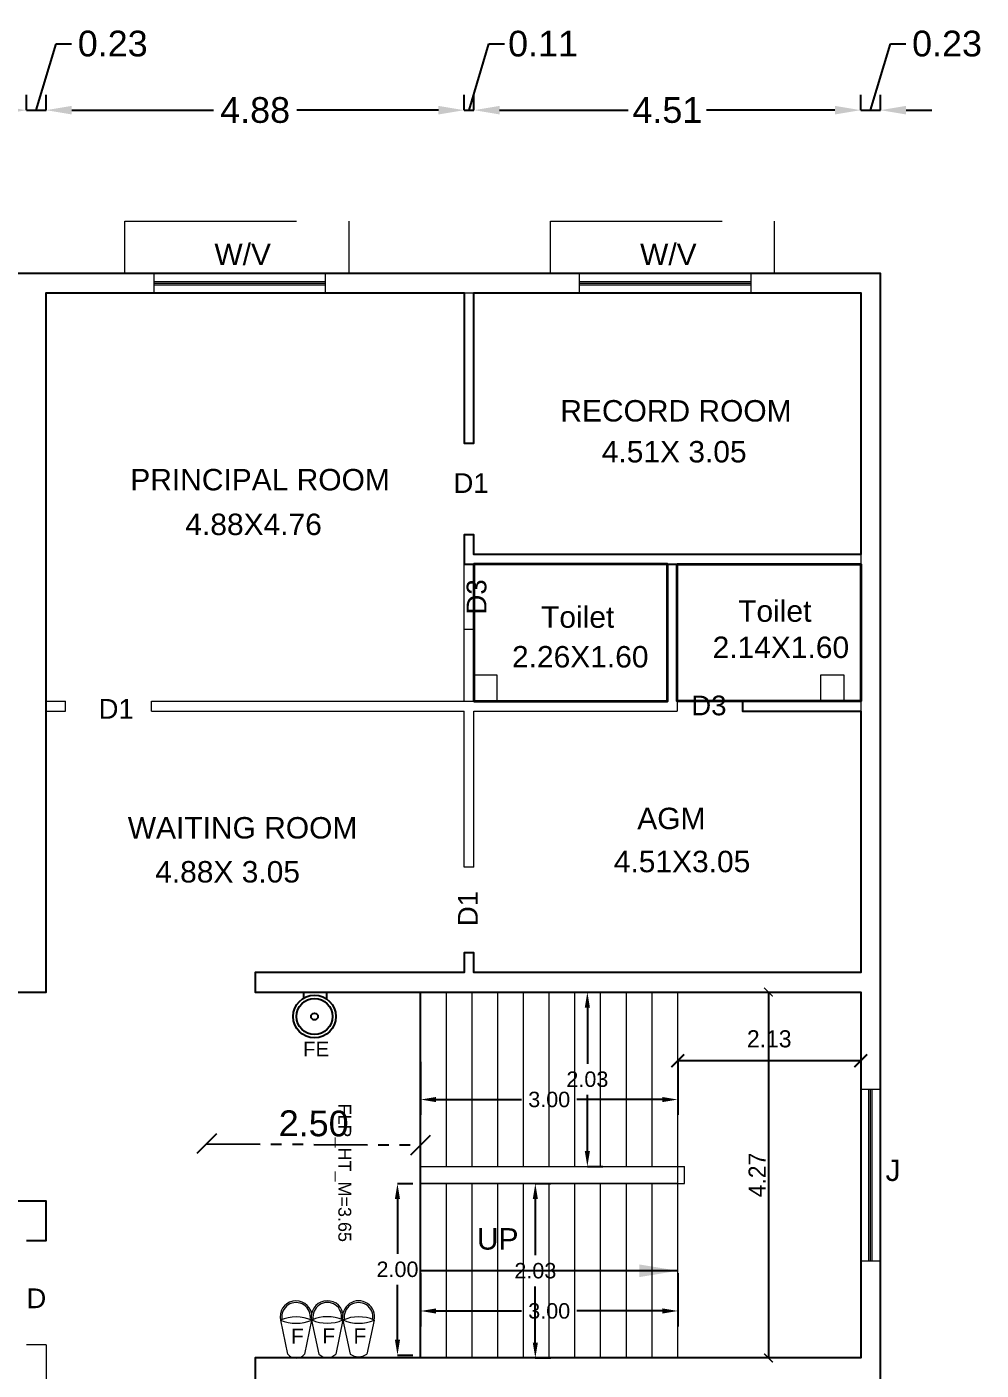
# Model space of a CAD drawing. Header units: metres. Extents: x -278 to 15491, y -352 to 277.
# Drawn here: x 15300.23 to 15311.36, y -310.71 to -295.05 of the extents above; entities that cross this region are included whole.
import ezdxf

# ---------------------------------------------------------------- set-up
doc = ezdxf.new("R2010")
doc.units = ezdxf.units.M
doc.header["$MEASUREMENT"] = 0
doc.linetypes.add('CABLIN', pattern=[0.35, 0.25, -0.1])
doc.linetypes.add('PHANTOM2', pattern=[1.25, 0.625, -0.125, 0.125, -0.125, 0.125, -0.125])
for name, color, linetype in [('0 @ 1', 7, 'Continuous'), ('BLK_1_FLR_0_CARPET_AREA', 10, 'Continuous'), ('BLK_1_FLR_0_STAIR_2', 1, 'Continuous'), ('DIST_EXIT', 1, 'Continuous')]:
    doc.layers.add(name, color=color, linetype=linetype)
doc.layers.add('BLK_1_FLR_0_BLT_UP_AREA', color=26, linetype='Continuous', plot=False)
doc.layers.add('BLK_1_FLR_0_SP_WC', color=140, linetype='Continuous', lineweight=35, plot=False)
for name, color, linetype, lineweight in [('BLK_1_FLR_0_STAIR_2_FLIGHT_1', 7, 'Continuous', 0), ('BLK_1_FLR_0_STAIR_2_FLIGHT_2', 7, 'Continuous', 0), ('BLK_1_FLR_0_STAIR_2_LANDING_1', 7, 'Continuous', 0), ('BLK_1_FLR_0_WASH', 243, 'Continuous', 5), ('FLOOR-TERRACE', 7, 'Continuous', 50)]:
    doc.layers.add(name, color=color, linetype=linetype, lineweight=lineweight)
doc.styles.add('arial', font='arial.ttf')
doc.styles.add('M Arial', font='arial.ttf', dxfattribs={"height": 9})
doc.styles.add('PRASATH', font='FRADMCN.TTF', dxfattribs={"height": 0.2})
doc.styles.get("Standard").update_dxf_attribs({"font": 'arial.ttf'})
doc.styles.add('USA TEXT', font='GOTHIC.TTF')
doc.dimstyles.new('1-100-ED', dxfattribs={"dimtxt": 0.2, "dimasz": 0.15, "dimexe": 0.18, "dimexo": 0.0625, "dimgap": 0.15, "dimtad": 1, "dimzin": 0, "dimdsep": 46, "dimtxsty": 'USA TEXT', "dimblk": 'ARCHTICK', "dimcen": 0.1, "dimse1": 1, "dimse2": 1, "dimclrd": 256, "dimclrt": 256, "dimadec": 0, "dimazin": 0, "dimtfac": 1, "dimtofl": 0, "dimtmove": 0, "dimatfit": 3, "dimldrblk": 'ARCHTICK', "dimfxl": 0, "dimtolj": 1, "dimtzin": 0, "dimarcsym": 0})
doc.dimstyles.new('Annotative', dxfattribs={"dimscale": 0, "dimtxt": 0.3, "dimasz": 0.3, "dimexe": 0.18, "dimexo": 0.0625, "dimgap": 0.09, "dimtad": 0, "dimzin": 0, "dimdsep": 46, "dimtxsty": 'Standard', "dimcen": 0.09, "dimadec": 0, "dimazin": 0, "dimtfac": 1, "dimtofl": 0, "dimtmove": 0, "dimatfit": 3, "dimfxl": 0, "dimtolj": 1, "dimtzin": 0, "dimarcsym": 0})
doc.dimstyles.new('OPEN SPACE', dxfattribs={"dimtxt": 0.3, "dimasz": 0.23, "dimexe": 0.1875, "dimexo": 0.0625, "dimgap": 0.09, "dimtad": 3, "dimzin": 0, "dimdsep": 46, "dimtxsty": 'arial', "dimblk": 'OBLIQUE', "dimcen": 0.09, "dimse1": 1, "dimse2": 1, "dimclrd": 6, "dimclre": 6, "dimclrt": 7, "dimadec": 0, "dimazin": 0, "dimtfac": 0.5, "dimtix": 1, "dimtmove": 0, "dimatfit": 3, "dimfxl": 0, "dimtolj": 1, "dimtzin": 0, "dimarcsym": 0})
doc.dimstyles.new('PRASATH', dxfattribs={"dimtxt": 0.2, "dimasz": 0.1, "dimexe": 0.18, "dimexo": 0.0625, "dimgap": 0.03, "dimtad": 1, "dimzin": 0, "dimdsep": 46, "dimtxsty": 'PRASATH', "dimblk": 'ARCHTICK', "dimcen": 0.09, "dimse1": 1, "dimse2": 1, "dimclrd": 253, "dimclre": 3, "dimclrt": 4, "dimadec": 0, "dimazin": 0, "dimtfac": 1, "dimtix": 1, "dimtofl": 0, "dimtmove": 1, "dimatfit": 3, "dimfxl": 0, "dimtolj": 1, "dimtzin": 0, "dimarcsym": 0})
doc.dimstyles.new('Standard$0', dxfattribs={"dimtxt": 0.5, "dimasz": 0.5, "dimexe": 0, "dimexo": 1, "dimgap": 0, "dimtad": 0, "dimdec": 4, "dimzin": 0, "dimdsep": 46, "dimlunit": 4, "dimtxsty": 'Standard', "dimcen": 0.09, "dimadec": 0, "dimazin": 0, "dimtfac": 1, "dimtdec": 4, "dimtofl": 0, "dimtmove": 0, "dimatfit": 3, "dimfxl": 0, "dimtolj": 1, "dimtzin": 0, "dimarcsym": 0})

# ---------------------------------------------------------------- blocks, each defined once
blk = doc.blocks.new('*D27')
at = {"color": 0, "lineweight": -2, "ltscale": 10}
for p, q in [((15300.34, -296.02), (15300.573, -295.245)), ((15300.573, -295.245), (15300.753, -295.245)), ((15300.226, -296.02), (15300.226, -295.84)), ((15300.455, -296.02), (15300.455, -295.84)), ((15299.926, -296.02), (15299.626, -296.02)), ((15300.226, -296.02), (15300.455, -296.02)), ((15300.755, -296.02), (15301.055, -296.02))]:
    blk.add_line(p, q, dxfattribs=at)
at = {"color": 0, "lineweight": 0, "ltscale": 10}
for points in [[(15299.926, -295.97), (15299.926, -296.07), (15300.226, -296.02)], [(15300.755, -295.97), (15300.755, -296.07), (15300.455, -296.02)]]:
    blk.add_solid(points, dxfattribs=at)
at = {"layer": 'Defpoints', "color": 0, "lineweight": 0, "ltscale": 10}
for p in [(15300.226, -296.02), (15300.455, -296.02), (15300.455, -296.02)]:
    blk.add_point(p, dxfattribs=at)
at = {"color": 0, "lineweight": 0, "ltscale": 10, "insert": (15301.232, -295.245), "char_height": 0.3, "attachment_point": 5}
blk.add_mtext('\\A1;0.23', dxfattribs=at)
blk = doc.blocks.new('*D28')
at = {"color": 0, "lineweight": -2, "ltscale": 10}
for p, q in [((15300.455, -296.02), (15300.455, -295.84)), ((15305.331, -296.02), (15305.331, -295.84)), ((15300.755, -296.02), (15302.407, -296.02)), ((15305.031, -296.02), (15303.379, -296.02))]:
    blk.add_line(p, q, dxfattribs=at)
at = {"color": 0, "lineweight": 0, "ltscale": 10}
for points in [[(15300.755, -295.97), (15300.755, -296.07), (15300.455, -296.02)], [(15305.031, -295.97), (15305.031, -296.07), (15305.331, -296.02)]]:
    blk.add_solid(points, dxfattribs=at)
at = {"layer": 'Defpoints', "color": 0, "lineweight": 0, "ltscale": 10}
for p in [(15300.455, -296.02), (15305.331, -296.02), (15305.331, -296.02)]:
    blk.add_point(p, dxfattribs=at)
at = {"color": 0, "lineweight": 0, "ltscale": 10, "insert": (15302.893, -296.02), "char_height": 0.3, "attachment_point": 5}
blk.add_mtext('\\A1;4.88', dxfattribs=at)
blk = doc.blocks.new('*D29')
at = {"color": 0, "lineweight": -2, "ltscale": 10}
for p, q in [((15305.388, -296.02), (15305.62, -295.246)), ((15305.62, -295.246), (15305.8, -295.246)), ((15305.331, -296.02), (15305.331, -295.84)), ((15305.445, -296.02), (15305.445, -295.84)), ((15305.031, -296.02), (15304.731, -296.02)), ((15305.331, -296.02), (15305.445, -296.02)), ((15305.745, -296.02), (15306.045, -296.02))]:
    blk.add_line(p, q, dxfattribs=at)
at = {"color": 0, "lineweight": 0, "ltscale": 10}
for points in [[(15305.031, -295.97), (15305.031, -296.07), (15305.331, -296.02)], [(15305.745, -295.97), (15305.745, -296.07), (15305.445, -296.02)]]:
    blk.add_solid(points, dxfattribs=at)
at = {"layer": 'Defpoints', "color": 0, "lineweight": 0, "ltscale": 10}
for p in [(15305.331, -296.02), (15305.445, -296.02), (15305.445, -296.02)]:
    blk.add_point(p, dxfattribs=at)
at = {"color": 0, "lineweight": 0, "ltscale": 10, "insert": (15306.251, -295.246), "char_height": 0.3, "attachment_point": 5}
blk.add_mtext('\\A1;0.11', dxfattribs=at)
blk = doc.blocks.new('*D30')
at = {"color": 0, "lineweight": -2, "ltscale": 10}
for p, q in [((15305.445, -296.02), (15305.445, -295.84)), ((15309.956, -296.02), (15309.956, -295.84)), ((15305.745, -296.02), (15307.244, -296.02)), ((15309.656, -296.02), (15308.157, -296.02))]:
    blk.add_line(p, q, dxfattribs=at)
at = {"color": 0, "lineweight": 0, "ltscale": 10}
for points in [[(15305.745, -295.97), (15305.745, -296.07), (15305.445, -296.02)], [(15309.656, -295.97), (15309.656, -296.07), (15309.956, -296.02)]]:
    blk.add_solid(points, dxfattribs=at)
at = {"layer": 'Defpoints', "color": 0, "lineweight": 0, "ltscale": 10}
for p in [(15305.445, -296.02), (15309.956, -296.02), (15309.956, -296.02)]:
    blk.add_point(p, dxfattribs=at)
at = {"color": 0, "lineweight": 0, "ltscale": 10, "insert": (15307.701, -296.02), "char_height": 0.3, "attachment_point": 5}
blk.add_mtext('\\A1;4.51', dxfattribs=at)
blk = doc.blocks.new('*D31')
at = {"color": 0, "lineweight": -2, "ltscale": 10}
for p, q in [((15310.071, -296.02), (15310.303, -295.245)), ((15310.303, -295.245), (15310.483, -295.245)), ((15309.956, -296.02), (15309.956, -295.84)), ((15310.186, -296.02), (15310.186, -295.84)), ((15309.656, -296.02), (15309.356, -296.02)), ((15309.956, -296.02), (15310.186, -296.02)), ((15310.486, -296.02), (15310.786, -296.02))]:
    blk.add_line(p, q, dxfattribs=at)
at = {"color": 0, "lineweight": 0, "ltscale": 10}
for points in [[(15309.656, -295.97), (15309.656, -296.07), (15309.956, -296.02)], [(15310.486, -295.97), (15310.486, -296.07), (15310.186, -296.02)]]:
    blk.add_solid(points, dxfattribs=at)
at = {"layer": 'Defpoints', "color": 0, "lineweight": 0, "ltscale": 10}
for p in [(15309.956, -296.02), (15310.186, -296.02), (15310.186, -296.02)]:
    blk.add_point(p, dxfattribs=at)
at = {"color": 0, "lineweight": 0, "ltscale": 10, "insert": (15310.963, -295.245), "char_height": 0.3, "attachment_point": 5}
blk.add_mtext('\\A1;0.23', dxfattribs=at)
blk = doc.blocks.new('GRT')
for p, q in [((5950.794, 119.102), (5950.794, 118.996)), ((5951.195, 118.984), (5951.195, 119.09))]:
    blk.add_line(p, q)
at = {"linetype": 'ByBlock', "ltscale": 0.5}
blk.add_line((5950.794, 119.102), (5951.195, 119.102), dxfattribs=at)
for radius in [0.367, 0.308, 0.0591]:
    blk.add_circle((5950.985, 118.683), radius)
blk = doc.blocks.new('GRYTI')
at = {"lineweight": 0, "xscale": 0.6810746850801825, "yscale": 0.6810746850801825, "zscale": 0.6810746850801825}
blk.add_blockref('GRT', (11224.832, -379.269), dxfattribs=at)
at = {"lineweight": 0}
blk.add_text('FE', height=0.1703, dxfattribs=at).set_placement((15277.764, -298.902))
blk = doc.blocks.new('GDFG')
at = {"lineweight": 0}
for p, q in [((5950.518, 117.918), (5950.628, 117.402)), ((5950.993, 117.919), (5950.884, 117.402)), ((5950.993, 117.92), (5951.103, 117.403)), ((5951.468, 117.921), (5951.358, 117.403)), ((5951.468, 117.919), (5951.577, 117.403)), ((5951.943, 117.92), (5951.833, 117.403))]:
    blk.add_line(p, q, dxfattribs=at)
for centre, radius, start, end in [((5950.756, 117.968), 0.243, 12.1056, 192.1056), ((5950.756, 117.968), 0.218, 349.6094, 190.4871), ((5951.231, 117.97), 0.243, 12.1056, 192.1056), ((5951.231, 117.969), 0.218, 349.6094, 190.4871), ((5951.705, 117.969), 0.243, 347.6799, 192.1056), ((5951.706, 117.968), 0.218, 349.6094, 190.4871), ((5950.757, 117.374), 0.594, 66.533, 113.6815), ((5951.232, 117.376), 0.594, 66.533, 113.6815), ((5951.706, 117.375), 0.594, 66.533, 113.6815), ((5950.757, 118.464), 0.594, 246.3185, 293.467), ((5951.232, 118.466), 0.594, 246.3185, 293.467), ((5950.756, 117.968), 0.243, 347.6799, 348.8895), ((5951.231, 117.97), 0.243, 347.6799, 348.3201), ((5951.706, 118.465), 0.594, 246.3185, 293.467)]:
    blk.add_arc(centre, radius, start, end, dxfattribs=at)
at = {"lineweight": 0, "char_height": 0.22858, "attachment_point": 1, "style": 'M Arial'}
for insert in [(5950.408, 117.791), (5950.883, 117.793), (5951.357, 117.792)]:
    blk.add_mtext_dynamic_manual_height_columns('{\\W3.054932; }F', width=0.69628, gutter_width=1.143, heights=[0], dxfattribs=dict(at, insert=insert))
blk = doc.blocks.new('BGHGHGF45345')
at = {"layer": 'FLOOR-TERRACE', "color": 1, "lineweight": 0, "ltscale": 10}
for centre, radius, start, end in [((15367.523, -299.774), 0.16, 217.2061, 322.7939), ((15367.998, -299.751), 0.174, 222.9256, 317.0744), ((15368.472, -299.693), 0.219, 234.2866, 305.7134)]:
    blk.add_arc(centre, radius, start, end, dxfattribs=at)
at = {"lineweight": 0}
blk.add_blockref('GDFG', (9416.767, -417.273), dxfattribs=at)
blk = doc.blocks.new('_Oblique')
at = {"color": 0, "linetype": 'ByBlock', "lineweight": -2}
blk.add_line((-0.5, -0.5), (0.5, 0.5), dxfattribs=at)
blk = doc.blocks.new('*D298')
at = {"layer": 'Defpoints', "color": 0, "lineweight": 0}
for p in [(15302.327, -308.096), (15304.823, -308.088), (15304.823, -308.11)]:
    blk.add_point(p, dxfattribs=at)
at = {"layer": 'DIST_EXIT', "color": 7, "linetype": 'PHANTOM2', "lineweight": -2}
blk.add_line((15302.327, -308.074), (15304.823, -308.088), dxfattribs=at)
at = {"layer": 'DIST_EXIT', "color": 7, "lineweight": -2, "xscale": 0.23, "yscale": 0.23, "zscale": 0.23}
for p, rotation in [((15302.327, -308.074), 179.6763898563053), ((15304.823, -308.088), 359.6763898563053)]:
    blk.add_blockref('_Oblique', p, dxfattribs=dict(at, rotation=rotation))
at = {"layer": 'DIST_EXIT', "color": 7, "lineweight": 35, "insert": (15303.576, -307.838), "char_height": 0.3, "attachment_point": 5, "rotation": 359.6764, "style": 'arial'}
blk.add_mtext('\\A1;2.50', dxfattribs=at)
blk = doc.blocks.new('_ArchTick')
at = {"color": 0, "linetype": 'ByBlock', "const_width": 0.15}
blk.add_lwpolyline([(-0.5, -0.5), (0.5, 0.5)], dxfattribs=at)
blk = doc.blocks.new('*D299')
at = {"layer": 'BLK_1_FLR_0_STAIR_2_LANDING_1', "color": 2, "lineweight": -2}
blk.add_line((15309.956, -307.106), (15307.823, -307.106), dxfattribs=at)
at = {"layer": 'Defpoints', "color": 0, "lineweight": 0}
for p in [(15307.823, -307.047), (15307.823, -307.106), (15309.956, -307.047)]:
    blk.add_point(p, dxfattribs=at)
at = {"layer": 'BLK_1_FLR_0_STAIR_2_LANDING_1', "color": 2, "lineweight": -2, "xscale": 0.15, "yscale": 0.15, "zscale": 0.15, "rotation": 180}
blk.add_blockref('_ArchTick', (15307.823, -307.106), dxfattribs=at)
at = {"layer": 'BLK_1_FLR_0_STAIR_2_LANDING_1', "color": 2, "lineweight": -2, "xscale": 0.15, "yscale": 0.15, "zscale": 0.15}
blk.add_blockref('_ArchTick', (15309.956, -307.106), dxfattribs=at)
at = {"layer": 'BLK_1_FLR_0_STAIR_2_LANDING_1', "color": 2, "insert": (15308.889, -306.851), "char_height": 0.2, "attachment_point": 5, "style": 'USA TEXT'}
blk.add_mtext('\\A1;2.13', dxfattribs=at)
blk = doc.blocks.new('*D300')
at = {"layer": 'BLK_1_FLR_0_STAIR_2_FLIGHT_2', "color": 0, "linetype": 'Continuous', "lineweight": -2}
for p, q in [((15306.161, -308.539), (15306.341, -308.539)), ((15306.161, -310.572), (15306.341, -310.572))]:
    blk.add_line(p, q, dxfattribs=at)
at = {"layer": 'BLK_1_FLR_0_STAIR_2_FLIGHT_2', "color": 0, "lineweight": -2}
for p, q in [((15306.161, -308.719), (15306.161, -309.373)), ((15306.161, -310.392), (15306.161, -309.737))]:
    blk.add_line(p, q, dxfattribs=at)
at = {"layer": 'BLK_1_FLR_0_STAIR_2_FLIGHT_2', "color": 0, "linetype": 'Continuous', "lineweight": 0}
for points in [[(15306.131, -308.719), (15306.191, -308.719), (15306.161, -308.539)], [(15306.131, -310.392), (15306.191, -310.392), (15306.161, -310.572)]]:
    blk.add_solid(points, dxfattribs=at)
at = {"layer": 'Defpoints', "color": 0, "linetype": 'Continuous', "lineweight": 0}
for p in [(15306.161, -308.539), (15306.161, -310.572), (15306.161, -310.572)]:
    blk.add_point(p, dxfattribs=at)
at = {"layer": 'BLK_1_FLR_0_STAIR_2_FLIGHT_2', "color": 0, "linetype": 'Continuous', "insert": (15306.161, -309.555), "char_height": 0.18, "attachment_point": 5}
blk.add_mtext('\\A1;2.03', dxfattribs=at)
blk = doc.blocks.new('*D301')
at = {"layer": 'BLK_1_FLR_0_STAIR_2_LANDING_1', "color": 1, "lineweight": -2}
blk.add_line((15308.88, -306.305), (15308.88, -310.572), dxfattribs=at)
at = {"layer": 'Defpoints', "color": 0, "lineweight": 0}
for p in [(15308.884, -306.305), (15308.88, -310.572), (15308.884, -310.572)]:
    blk.add_point(p, dxfattribs=at)
at = {"layer": 'BLK_1_FLR_0_STAIR_2_LANDING_1', "color": 1, "lineweight": -2, "xscale": 0.1, "yscale": 0.1, "zscale": 0.1}
for p, rotation in [((15308.88, -306.305), 90), ((15308.88, -310.572), 270)]:
    blk.add_blockref('_ArchTick', p, dxfattribs=dict(at, rotation=rotation))
at = {"layer": 'BLK_1_FLR_0_STAIR_2_LANDING_1', "color": 1, "insert": (15308.748, -308.438), "char_height": 0.2, "attachment_point": 5, "rotation": 90, "style": 'PRASATH'}
blk.add_mtext('\\A1;4.27', dxfattribs=at)
blk = doc.blocks.new('*D302')
at = {"layer": 'BLK_1_FLR_0_STAIR_2_FLIGHT_1', "color": 0, "linetype": 'Continuous', "lineweight": -2}
for p, q in [((15306.768, -306.305), (15306.948, -306.305)), ((15306.768, -308.339), (15306.948, -308.339))]:
    blk.add_line(p, q, dxfattribs=at)
at = {"layer": 'BLK_1_FLR_0_STAIR_2_FLIGHT_1', "color": 0, "lineweight": -2}
for p, q in [((15306.768, -306.485), (15306.768, -307.14)), ((15306.768, -308.159), (15306.768, -307.504))]:
    blk.add_line(p, q, dxfattribs=at)
at = {"layer": 'BLK_1_FLR_0_STAIR_2_FLIGHT_1', "color": 0, "linetype": 'Continuous', "lineweight": 0}
for points in [[(15306.738, -306.485), (15306.798, -306.485), (15306.768, -306.305)], [(15306.738, -308.159), (15306.798, -308.159), (15306.768, -308.339)]]:
    blk.add_solid(points, dxfattribs=at)
at = {"layer": 'Defpoints', "color": 0, "linetype": 'Continuous', "lineweight": 0}
for p in [(15306.768, -306.305), (15306.768, -308.339), (15306.768, -308.339)]:
    blk.add_point(p, dxfattribs=at)
at = {"layer": 'BLK_1_FLR_0_STAIR_2_FLIGHT_1', "color": 0, "linetype": 'Continuous', "insert": (15306.768, -307.322), "char_height": 0.18, "attachment_point": 5}
blk.add_mtext('\\A1;2.03', dxfattribs=at)
blk = doc.blocks.new('*D303')
at = {"layer": 'BLK_1_FLR_0_STAIR_2_FLIGHT_1', "color": 0, "linetype": 'Continuous', "lineweight": -2}
for p, q in [((15304.823, -307.118), (15304.823, -307.738)), ((15307.822, -307.118), (15307.822, -307.738))]:
    blk.add_line(p, q, dxfattribs=at)
at = {"layer": 'BLK_1_FLR_0_STAIR_2_FLIGHT_1', "color": 0, "lineweight": -2}
for p, q in [((15305.003, -307.558), (15305.999, -307.558)), ((15307.642, -307.558), (15306.646, -307.558))]:
    blk.add_line(p, q, dxfattribs=at)
at = {"layer": 'BLK_1_FLR_0_STAIR_2_FLIGHT_1', "color": 0, "linetype": 'Continuous', "lineweight": 0}
for points in [[(15305.003, -307.528), (15305.003, -307.588), (15304.823, -307.558)], [(15307.642, -307.528), (15307.642, -307.588), (15307.822, -307.558)]]:
    blk.add_solid(points, dxfattribs=at)
at = {"layer": 'Defpoints', "color": 0, "linetype": 'Continuous', "lineweight": 0}
for p in [(15304.823, -307.056), (15307.822, -307.056), (15307.822, -307.558)]:
    blk.add_point(p, dxfattribs=at)
at = {"layer": 'BLK_1_FLR_0_STAIR_2_FLIGHT_1', "color": 0, "linetype": 'Continuous', "insert": (15306.323, -307.558), "char_height": 0.18, "attachment_point": 5}
blk.add_mtext('\\A1;3.00', dxfattribs=at)
blk = doc.blocks.new('*D304')
at = {"layer": 'BLK_1_FLR_0_STAIR_2', "color": 0, "linetype": 'Continuous', "lineweight": -2}
for p, q in [((15304.553, -308.539), (15304.733, -308.539)), ((15304.553, -310.539), (15304.733, -310.539))]:
    blk.add_line(p, q, dxfattribs=at)
at = {"layer": 'BLK_1_FLR_0_STAIR_2', "color": 0, "lineweight": -2}
for p, q in [((15304.553, -308.719), (15304.553, -309.357)), ((15304.553, -310.359), (15304.553, -309.72))]:
    blk.add_line(p, q, dxfattribs=at)
at = {"layer": 'BLK_1_FLR_0_STAIR_2', "color": 0, "linetype": 'Continuous', "lineweight": 0}
for points in [[(15304.523, -308.719), (15304.583, -308.719), (15304.553, -308.539)], [(15304.523, -310.359), (15304.583, -310.359), (15304.553, -310.539)]]:
    blk.add_solid(points, dxfattribs=at)
at = {"layer": 'Defpoints', "color": 0, "linetype": 'Continuous', "lineweight": 0}
for p in [(15304.553, -308.539), (15304.553, -310.539), (15304.553, -310.539)]:
    blk.add_point(p, dxfattribs=at)
at = {"layer": 'BLK_1_FLR_0_STAIR_2', "color": 0, "linetype": 'Continuous', "insert": (15304.553, -309.539), "char_height": 0.18, "attachment_point": 5}
blk.add_mtext('\\A1;2.00', dxfattribs=at)
blk = doc.blocks.new('*D305')
at = {"layer": 'BLK_1_FLR_0_STAIR_2_FLIGHT_2', "color": 0, "linetype": 'Continuous', "lineweight": -2}
for p, q in [((15304.823, -309.584), (15304.823, -310.204)), ((15307.823, -309.584), (15307.823, -310.204))]:
    blk.add_line(p, q, dxfattribs=at)
at = {"layer": 'BLK_1_FLR_0_STAIR_2_FLIGHT_2', "color": 0, "lineweight": -2}
for p, q in [((15305.003, -310.024), (15305.999, -310.024)), ((15307.643, -310.024), (15306.646, -310.024))]:
    blk.add_line(p, q, dxfattribs=at)
at = {"layer": 'BLK_1_FLR_0_STAIR_2_FLIGHT_2', "color": 0, "linetype": 'Continuous', "lineweight": 0}
for points in [[(15305.003, -309.994), (15305.003, -310.054), (15304.823, -310.024)], [(15307.643, -309.994), (15307.643, -310.054), (15307.823, -310.024)]]:
    blk.add_solid(points, dxfattribs=at)
at = {"layer": 'Defpoints', "color": 0, "linetype": 'Continuous', "lineweight": 0}
for p in [(15304.823, -309.521), (15307.823, -309.521), (15307.823, -310.024)]:
    blk.add_point(p, dxfattribs=at)
at = {"layer": 'BLK_1_FLR_0_STAIR_2_FLIGHT_2', "color": 0, "linetype": 'Continuous', "insert": (15306.323, -310.024), "char_height": 0.18, "attachment_point": 5}
blk.add_mtext('\\A1;3.00', dxfattribs=at)

msp = doc.modelspace()

# ---------------------------------------------------------------- linework, layer by layer
at = {"linetype": 'CABLIN', "lineweight": 0, "ltscale": 8}
for p, q in [((15301.374, -297.924), (15301.374, -297.314)), ((15301.374, -297.314), (15303.984, -297.314)), ((15303.984, -297.314), (15303.984, -297.924)), ((15306.339, -297.924), (15306.339, -297.314)), ((15306.339, -297.314), (15308.948, -297.314)), ((15308.948, -297.314), (15308.948, -297.924))]:
    msp.add_line(p, q, dxfattribs=at)
at = {"lineweight": 0}
for p, q in [((15310.185, -297.924), (15269.482, -297.924)), ((15310.185, -297.924), (15310.185, -327.944)), ((15300.455, -306.305), (15300.455, -298.152)), ((15300.455, -298.152), (15309.956, -298.152)), ((15305.331, -299.905), (15305.331, -298.152)), ((15305.445, -299.905), (15305.445, -298.152)), ((15309.956, -298.152), (15309.956, -306.076)), ((15305.445, -299.905), (15305.331, -299.905)), ((15305.331, -301.314), (15305.331, -300.971)), ((15305.445, -300.971), (15305.331, -300.971)), ((15305.445, -301.2), (15305.445, -300.971)), ((15305.445, -301.2), (15309.956, -301.2)), ((15309.956, -301.314), (15305.331, -301.314)), ((15307.701, -301.314), (15307.701, -302.914)), ((15307.815, -301.314), (15307.815, -303.029)), ((15305.331, -302.914), (15305.331, -302.076)), ((15305.445, -302.076), (15305.331, -302.076)), ((15305.445, -302.914), (15305.445, -302.076)), ((15300.455, -302.914), (15300.683, -302.914)), ((15300.683, -303.029), (15300.683, -302.914)), ((15301.683, -302.914), (15307.701, -302.914)), ((15301.683, -303.029), (15301.683, -302.914)), ((15308.577, -302.914), (15309.956, -302.914)), ((15308.577, -302.914), (15308.577, -303.029)), ((15300.455, -303.029), (15300.683, -303.029)), ((15301.683, -303.029), (15305.331, -303.029)), ((15305.331, -304.848), (15305.331, -303.029)), ((15305.445, -304.848), (15305.445, -303.029)), ((15305.445, -303.029), (15307.815, -303.029)), ((15308.577, -303.029), (15309.956, -303.029)), ((15305.445, -304.848), (15305.331, -304.848)), ((15305.331, -306.076), (15305.331, -305.848)), ((15305.445, -305.848), (15305.331, -305.848)), ((15305.445, -306.076), (15305.445, -305.848)), ((15302.893, -306.076), (15305.331, -306.076)), ((15302.893, -306.305), (15302.893, -306.076)), ((15305.445, -306.076), (15309.956, -306.076)), ((15299.997, -306.305), (15300.455, -306.305)), ((15302.893, -306.305), (15309.956, -306.305)), ((15304.823, -308.339), (15307.899, -308.339)), ((15307.899, -308.539), (15307.899, -308.339)), ((15304.823, -308.539), (15307.899, -308.539)), ((15291.502, -308.743), (15300.455, -308.743)), ((15300.455, -308.743), (15300.455, -309.2)), ((15309.956, -308.667), (15309.956, -309.353)), ((15300.455, -309.2), (15300.225, -309.2)), ((15309.956, -309.581), (15309.956, -310.572)), ((15300.455, -310.42), (15300.225, -310.42)), ((15300.455, -310.42), (15300.455, -315.447)), ((15309.956, -310.572), (15302.893, -310.572)), ((15302.893, -310.572), (15302.893, -311.029))]:
    msp.add_line(p, q, dxfattribs=at)
at = {"lineweight": 0, "ltscale": 10}
for p, q in [((15301.714, -298.152), (15301.714, -297.924)), ((15303.714, -298.152), (15303.714, -297.924)), ((15306.678, -298.152), (15306.678, -297.924)), ((15308.678, -298.152), (15308.678, -297.924)), ((15301.714, -298.018), (15303.714, -298.018)), ((15301.714, -298.038), (15303.714, -298.038)), ((15301.714, -298.058), (15303.714, -298.058)), ((15306.678, -298.018), (15308.678, -298.018)), ((15306.678, -298.038), (15308.678, -298.038)), ((15306.678, -298.058), (15308.678, -298.058)), ((15305.331, -302.076), (15305.331, -301.314)), ((15309.956, -307.438), (15310.185, -307.438)), ((15310.05, -309.438), (15310.05, -307.438)), ((15310.07, -309.438), (15310.07, -307.438)), ((15310.09, -309.438), (15310.09, -307.438)), ((15309.956, -309.438), (15310.185, -309.438))]:
    msp.add_line(p, q, dxfattribs=at)
at = {"layer": 'BLK_1_FLR_0_BLT_UP_AREA', "color": 26}
msp.add_lwpolyline([(15288.378, -327.944), (15288.378, -315.6), (15291.73, -315.6), (15291.73, -327.944), (15310.185, -327.944), (15310.185, -297.924), (15269.482, -297.924), (15269.482, -327.944)], close=True, dxfattribs=at)
at = {"layer": 'BLK_1_FLR_0_CARPET_AREA', "color": 15}
for points in [[(15299.997, -306.305), (15300.455, -306.305), (15300.455, -298.152), (15305.331, -298.152), (15305.331, -299.905), (15305.445, -299.905), (15305.445, -298.152), (15309.956, -298.152), (15309.956, -301.2), (15305.445, -301.2), (15305.445, -300.971), (15305.331, -300.971), (15305.331, -301.314), (15309.956, -301.314), (15309.956, -302.914), (15308.577, -302.914), (15308.577, -303.029), (15309.956, -303.029), (15309.956, -306.076), (15305.445, -306.076), (15305.445, -305.848), (15305.331, -305.848), (15305.331, -306.076), (15302.893, -306.076), (15302.893, -306.305), (15309.956, -306.305), (15309.956, -310.572), (15302.893, -310.572), (15302.893, -311.029)], [(15300.225, -309.2), (15300.455, -309.2), (15300.455, -308.743), (15291.502, -308.743)]]:
    msp.add_lwpolyline(points, dxfattribs=at)
at = {"layer": 'BLK_1_FLR_0_SP_WC', "color": 2, "lineweight": 35}
msp.add_lwpolyline([(15305.445, -302.914), (15307.701, -302.914), (15307.701, -301.314), (15305.445, -301.314)], close=True, dxfattribs=at)
at = {"layer": 'BLK_1_FLR_0_SP_WC', "color": 1, "lineweight": 35}
msp.add_lwpolyline([(15307.815, -301.314), (15309.956, -301.314), (15309.956, -302.914), (15307.815, -302.914)], close=True, dxfattribs=at)
at = {"layer": 'BLK_1_FLR_0_STAIR_2', "linetype": 'Continuous'}
msp.add_lwpolyline([(15309.956, -310.572), (15304.823, -310.572), (15304.823, -306.305), (15309.956, -306.305)], close=True, dxfattribs=at)
at = {"layer": 'BLK_1_FLR_0_STAIR_2_FLIGHT_1', "color": 7, "linetype": 'Continuous'}
for p, q in [((15304.823, -308.339), (15304.823, -306.305)), ((15305.123, -308.339), (15305.123, -306.305)), ((15305.423, -308.339), (15305.423, -306.305)), ((15305.723, -308.339), (15305.723, -306.305)), ((15306.023, -308.339), (15306.023, -306.305)), ((15306.323, -308.339), (15306.323, -306.305)), ((15306.623, -308.339), (15306.623, -306.305)), ((15306.923, -308.339), (15306.923, -306.305)), ((15307.223, -308.339), (15307.223, -306.305)), ((15307.523, -308.339), (15307.523, -306.305)), ((15307.823, -308.339), (15307.823, -306.305))]:
    msp.add_line(p, q, dxfattribs=at)
msp.add_lwpolyline([(15304.823, -308.339), (15307.823, -308.339), (15307.822, -306.305), (15304.823, -306.305)], close=True, dxfattribs=at)
at = {"layer": 'BLK_1_FLR_0_STAIR_2_FLIGHT_2', "color": 7}
for p, q in [((15304.823, -310.572), (15304.823, -308.539)), ((15305.123, -310.572), (15305.123, -308.539)), ((15305.423, -310.572), (15305.423, -308.539)), ((15305.723, -310.572), (15305.723, -308.539)), ((15306.023, -310.572), (15306.023, -308.539)), ((15306.323, -310.572), (15306.323, -308.539)), ((15306.623, -310.572), (15306.623, -308.539)), ((15306.923, -310.572), (15306.923, -308.539)), ((15307.223, -310.572), (15307.223, -308.539)), ((15307.523, -310.572), (15307.523, -308.539)), ((15307.823, -310.572), (15307.823, -308.539))]:
    msp.add_line(p, q, dxfattribs=at)
msp.add_lwpolyline([(15304.823, -310.572), (15307.823, -310.572), (15307.823, -308.539), (15304.823, -308.539)], close=True, dxfattribs=at)
at = {"layer": 'BLK_1_FLR_0_STAIR_2_LANDING_1', "color": 7, "linetype": 'Continuous'}
msp.add_lwpolyline([(15307.823, -306.305), (15309.956, -306.305), (15309.956, -310.572), (15307.823, -310.572)], close=True, dxfattribs=at)
at = {"layer": 'BLK_1_FLR_0_WASH', "color": 60}
for points in [[(15305.445, -302.605), (15305.713, -302.605), (15305.713, -302.914), (15305.445, -302.914)], [(15309.492, -302.605), (15309.759, -302.605), (15309.759, -302.914), (15309.492, -302.914)]]:
    msp.add_lwpolyline(points, close=True, dxfattribs=at)

# ---------------------------------------------------------------- block references
at = {"lineweight": 0}
msp.add_blockref('GRYTI', (25.688, -8.153), dxfattribs=at)
at = {"lineweight": 0, "xscale": 0.7676134473131045, "yscale": 0.7676134473131045, "zscale": 0.7676134473131045}
msp.add_blockref('BGHGHGF45345', (3507.053, -80.342), dxfattribs=at)

# ---------------------------------------------------------------- texts
at = {"lineweight": 0}
for s, height, p in [('W/V', 0.25, (15302.418, -297.826)), ('W/V', 0.25, (15307.383, -297.826)), ('RECORD ROOM', 0.25, (15306.453, -299.651)), ('4.51X 3.05', 0.25, (15306.936, -300.128)), ('PRINCIPAL ROOM', 0.25, (15301.437, -300.454)), ('D1', 0.23, (15305.206, -300.484)), ('4.88X4.76', 0.25, (15302.079, -300.975)), ('Toilet', 0.25, (15306.228, -302.056)), ('Toilet', 0.25, (15308.527, -301.986)), ('2.14X1.60', 0.25, (15308.229, -302.409)), ('2.26X1.60', 0.25, (15305.889, -302.519)), ('D1', 0.23, (15301.067, -303.117)), ('D3', 0.23, (15307.98, -303.077)), ('AGM', 0.25, (15307.35, -304.405)), ('WAITING ROOM', 0.25, (15301.408, -304.514)), ('4.51X3.05', 0.25, (15307.076, -304.907)), ('4.88X 3.05', 0.25, (15301.727, -305.027)), ('J', 0.25, (15310.246, -308.508)), ('D', 0.23, (15300.225, -309.991))]:
    msp.add_text(s, height=height, dxfattribs=at).set_placement(p)
for s, p in [('D3', (15305.59, -301.902)), ('D1', (15305.489, -305.536))]:
    msp.add_text(s, height=0.23, rotation=90, dxfattribs=at).set_placement(p)
at = {"color": 7, "lineweight": -2, "ltscale": 10}
msp.add_text('UP', height=0.25, dxfattribs=at).set_placement((15305.48, -309.308))
at = {"layer": 'BLK_1_FLR_0_STAIR_2', "linetype": 'Continuous', "insert": (15303.82, -307.606), "char_height": 0.15, "width": 1.62309, "attachment_point": 7, "rotation": 270}
msp.add_mtext('FLR_HT_M=3.65', dxfattribs=at)

# ---------------------------------------------------------------- dimensions: what is measured, and where the dimension line sits
at = {"layer": '0 @ 1', "lineweight": 0, "ltscale": 10}
for base, p1, p2, picture, middle in [((15300.455, -296.02), (15300.226, -296.02), (15300.455, -296.02), '*D27', (15300.843, -295.245)), ((15305.445, -296.02), (15305.331, -296.02), (15305.445, -296.02), '*D29', (15305.89, -295.246)), ((15310.186, -296.02), (15309.956, -296.02), (15310.186, -296.02), '*D31', (15310.573, -295.245)), ((15305.331, -296.02), (15300.455, -296.02), (15305.331, -296.02), '*D28', (15302.893, -296.02)), ((15309.956, -296.02), (15305.445, -296.02), (15309.956, -296.02), '*D30', (15307.701, -296.02))]:
    dim = msp.add_linear_dim(base=base, p1=p1, p2=p2, angle=180, dimstyle='Annotative', override={"dimscale": 1, "dimtix": 0, "dimtofl": 0, "dimtmove": 1, "dimatfit": 3, "dimfxl": 7.5, "dimfxlon": 1, "dimarcsym": 1}, dxfattribs=at)
    dim.commit()
    dim.dimension.update_dxf_attribs({"geometry": picture, "text_midpoint": middle})
at = {"layer": 'BLK_1_FLR_0_STAIR_2', "color": 1, "linetype": 'Continuous'}
dim = msp.add_linear_dim(base=(15304.553, -310.539), p1=(15304.553, -308.539), p2=(15304.553, -310.539), angle=90, dimstyle='Standard$0', override={"dimtxt": 0.18, "dimasz": 0.18, "dimexe": 0.18, "dimexo": 0.0625, "dimgap": 0.09, "dimtih": 1, "dimtoh": 1, "dimdec": 2, "dimlunit": 2, "dimtmove": 1, "dimfxl": 5}, dxfattribs=at)
dim.commit()
dim.dimension.update_dxf_attribs({"geometry": '*D304', "text_midpoint": (15304.553, -309.539)})
at = {"layer": 'BLK_1_FLR_0_STAIR_2_FLIGHT_1', "color": 2, "linetype": 'Continuous'}
dim = msp.add_linear_dim(base=(15306.768, -308.339), p1=(15306.768, -306.305), p2=(15306.768, -308.339), angle=90, dimstyle='Standard$0', override={"dimtxt": 0.18, "dimasz": 0.18, "dimexe": 0.18, "dimexo": 0.0625, "dimgap": 0.09, "dimtih": 1, "dimtoh": 1, "dimdec": 2, "dimlunit": 2, "dimtmove": 1, "dimfxl": 5}, dxfattribs=at)
dim.commit()
dim.dimension.update_dxf_attribs({"geometry": '*D302', "text_midpoint": (15306.768, -307.322)})
at = {"layer": 'BLK_1_FLR_0_STAIR_2_FLIGHT_1', "color": 1, "linetype": 'Continuous'}
dim = msp.add_linear_dim(base=(15307.822, -307.558), p1=(15304.823, -307.056), p2=(15307.822, -307.056), dimstyle='Standard$0', override={"dimtxt": 0.18, "dimasz": 0.18, "dimexe": 0.18, "dimexo": 0.0625, "dimgap": 0.09, "dimtih": 1, "dimtoh": 1, "dimdec": 2, "dimlunit": 2, "dimtmove": 1, "dimfxl": 5}, dxfattribs=at)
dim.commit()
dim.dimension.update_dxf_attribs({"geometry": '*D303', "text_midpoint": (15306.323, -307.558)})
at = {"layer": 'BLK_1_FLR_0_STAIR_2_FLIGHT_2', "color": 2, "linetype": 'Continuous'}
dim = msp.add_linear_dim(base=(15306.161, -310.572), p1=(15306.161, -308.539), p2=(15306.161, -310.572), angle=90, dimstyle='Standard$0', override={"dimtxt": 0.18, "dimasz": 0.18, "dimexe": 0.18, "dimexo": 0.0625, "dimgap": 0.09, "dimtih": 1, "dimtoh": 1, "dimdec": 2, "dimlunit": 2, "dimtmove": 1, "dimfxl": 5}, dxfattribs=at)
dim.commit()
dim.dimension.update_dxf_attribs({"geometry": '*D300', "text_midpoint": (15306.161, -309.555)})
at = {"layer": 'BLK_1_FLR_0_STAIR_2_FLIGHT_2', "color": 1, "linetype": 'Continuous'}
dim = msp.add_linear_dim(base=(15307.823, -310.024), p1=(15304.823, -309.521), p2=(15307.823, -309.521), dimstyle='Standard$0', override={"dimtxt": 0.18, "dimasz": 0.18, "dimexe": 0.18, "dimexo": 0.0625, "dimgap": 0.09, "dimtih": 1, "dimtoh": 1, "dimdec": 2, "dimlunit": 2, "dimtmove": 1, "dimfxl": 5}, dxfattribs=at)
dim.commit()
dim.dimension.update_dxf_attribs({"geometry": '*D305', "text_midpoint": (15306.323, -310.024)})
at = {"layer": 'BLK_1_FLR_0_STAIR_2_LANDING_1', "color": 1}
dim = msp.add_linear_dim(base=(15308.88, -310.572), p1=(15308.884, -306.305), p2=(15308.884, -310.572), angle=90, dimstyle='PRASATH', override={"dimpost": '\\X', "dimclrd": 1, "dimclrt": 1}, dxfattribs=at)
dim.commit()
dim.dimension.update_dxf_attribs({"geometry": '*D301', "text_midpoint": (15308.748, -308.438)})
at = {"layer": 'BLK_1_FLR_0_STAIR_2_LANDING_1', "color": 2}
dim = msp.add_linear_dim(base=(15307.823, -307.106), p1=(15309.956, -307.047), p2=(15307.823, -307.047), angle=180, dimstyle='1-100-ED', override={"dimclrd": 2, "dimclrt": 2}, dxfattribs=at)
dim.commit()
dim.dimension.update_dxf_attribs({"geometry": '*D299', "text_midpoint": (15308.889, -306.851)})
at = {"layer": 'DIST_EXIT', "color": 7, "lineweight": 35}
dim = msp.add_aligned_dim(p1=(15302.327, -308.096), p2=(15304.823, -308.11), distance=0.022, dimstyle='OPEN SPACE', override={"dimpost": '\\X', "dimclrd": 7, "dimfxl": 0, "dimarcsym": 2}, dxfattribs=at)
dim.commit()
dim.dimension.update_dxf_attribs({"geometry": '*D298', "text_midpoint": (15303.576, -307.838)})

# ---------------------------------------------------------------- leaders
at = {"layer": '0 @ 1', "lineweight": 0, "ltscale": 10}
msp.add_leader([(15307.823, -309.555), (15304.823, -309.555)], dimstyle='Annotative', override={"dimscale": 1, "dimasz": 0.45, "dimgap": 0.09, "dimtad": 0, "dimfxl": 7.5, "dimfxlon": 1, "dimarcsym": 1}, dxfattribs=at)

doc.saveas('drawing.dxf')
